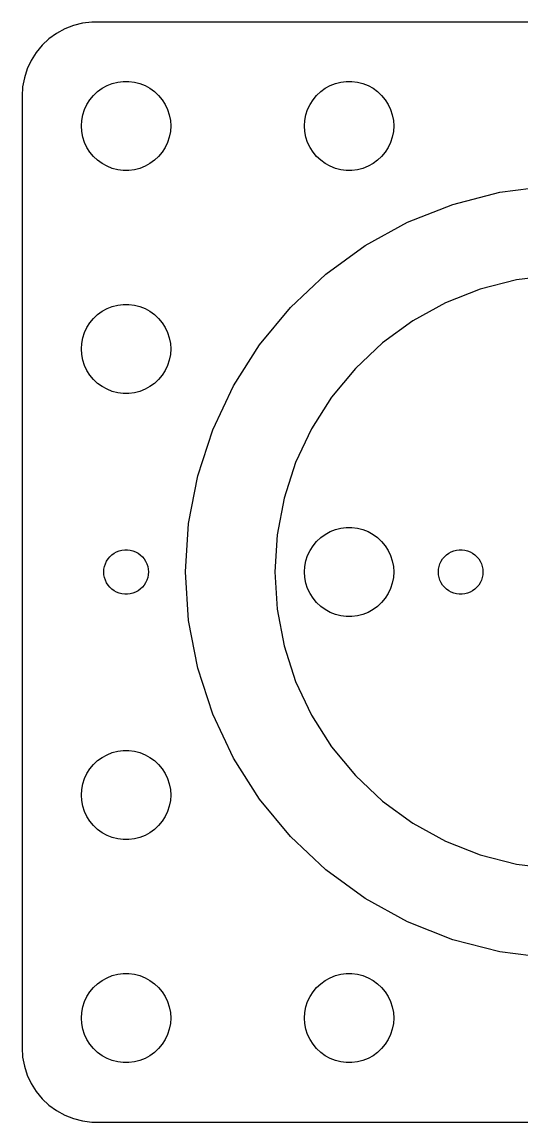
# Model space of a CAD drawing. Header units: metres. Extents: x -37 to 37, y -37 to 289.
# Drawn here: x -37 to -3.4, y 47 to 121 of the extents above; entities that cross this region are included whole.
import ezdxf

# ---------------------------------------------------------------- set-up
doc = ezdxf.new("R2010")
doc.units = ezdxf.units.M

msp = doc.modelspace()

# ---------------------------------------------------------------- linework, layer by layer
for p, q in [((-33.5451, 120.755), (-34.1289, 120.524)), ((-32.9369, 120.911), (-33.5451, 120.755)), ((-32.3139, 120.99), (-32.9369, 120.911)), ((32.3139, 120.99), (-32.3139, 120.99)), ((-35.1871, 119.853), (-35.6448, 119.423)), ((-34.6791, 120.222), (-35.1871, 119.853)), ((-34.1289, 120.524), (-34.6791, 120.222)), ((-35.6448, 119.423), (-36.0451, 118.939)), ((-36.3815, 118.409), (-36.6489, 117.841)), ((-36.0451, 118.939), (-36.3815, 118.409)), ((-36.6489, 117.841), (-36.8429, 117.243)), ((-36.8429, 117.243), (-36.9606, 116.627)), ((-30.927, 116.853), (-30.5621, 116.947)), ((-30.5621, 116.947), (-30.1884, 116.994)), ((-30.1884, 116.994), (-29.8116, 116.994)), ((-29.8116, 116.994), (-29.4379, 116.947)), ((-29.4379, 116.947), (-29.0729, 116.853)), ((-15.927, 116.853), (-15.5621, 116.947)), ((-15.5621, 116.947), (-15.1884, 116.994)), ((-15.1884, 116.994), (-14.8116, 116.994)), ((-14.8116, 116.994), (-14.4379, 116.947)), ((-14.4379, 116.947), (-14.0729, 116.853)), ((-36.9606, 116.627), (-37, 116)), ((-32.1869, 116.054), (-31.9123, 116.312)), ((-31.9123, 116.312), (-31.6075, 116.533)), ((-31.6075, 116.533), (-31.2773, 116.714)), ((-31.2773, 116.714), (-30.927, 116.853)), ((-29.0729, 116.853), (-28.7227, 116.714)), ((-28.7227, 116.714), (-28.3925, 116.533)), ((-28.3925, 116.533), (-28.0877, 116.312)), ((-28.0877, 116.312), (-27.8131, 116.054)), ((-17.1869, 116.054), (-16.9123, 116.312)), ((-16.9123, 116.312), (-16.6075, 116.533)), ((-16.6075, 116.533), (-16.2773, 116.714)), ((-16.2773, 116.714), (-15.927, 116.853)), ((-14.0729, 116.853), (-13.7227, 116.714)), ((-13.7227, 116.714), (-13.3925, 116.533)), ((-13.3925, 116.533), (-13.0877, 116.312)), ((-13.0877, 116.312), (-12.8131, 116.054)), ((-37, 116), (-37, 52)), ((-32.7893, 115.104), (-32.6289, 115.445)), ((-32.6289, 115.445), (-32.427, 115.763)), ((-32.427, 115.763), (-32.1869, 116.054)), ((-27.8131, 116.054), (-27.5729, 115.763)), ((-27.5729, 115.763), (-27.3711, 115.445)), ((-27.3711, 115.445), (-27.2107, 115.104)), ((-17.7893, 115.104), (-17.6289, 115.445)), ((-17.6289, 115.445), (-17.427, 115.763)), ((-17.427, 115.763), (-17.1869, 116.054)), ((-12.8131, 116.054), (-12.5729, 115.763)), ((-12.5729, 115.763), (-12.3711, 115.445)), ((-12.3711, 115.445), (-12.2107, 115.104)), ((-32.9763, 114.376), (-32.9057, 114.746)), ((-32.9057, 114.746), (-32.7893, 115.104)), ((-27.2107, 115.104), (-27.0942, 114.746)), ((-27.0942, 114.746), (-27.0237, 114.376)), ((-17.9763, 114.376), (-17.9057, 114.746)), ((-17.9057, 114.746), (-17.7893, 115.104)), ((-12.2107, 115.104), (-12.0942, 114.746)), ((-12.0942, 114.746), (-12.0237, 114.376)), ((-33, 114), (-32.9763, 114.376)), ((-32.9763, 113.624), (-33, 114)), ((-27.0237, 114.376), (-27, 114)), ((-27, 114), (-27.0237, 113.624)), ((-18, 114), (-17.9763, 114.376)), ((-17.9763, 113.624), (-18, 114)), ((-12.0237, 114.376), (-12, 114)), ((-12, 114), (-12.0237, 113.624)), ((-32.9057, 113.254), (-32.9763, 113.624)), ((-32.7893, 112.896), (-32.9057, 113.254)), ((-27.0942, 113.254), (-27.2107, 112.896)), ((-27.0237, 113.624), (-27.0942, 113.254)), ((-17.9057, 113.254), (-17.9763, 113.624)), ((-17.7893, 112.896), (-17.9057, 113.254)), ((-12.0942, 113.254), (-12.2107, 112.896)), ((-12.0237, 113.624), (-12.0942, 113.254)), ((-32.6289, 112.555), (-32.7893, 112.896)), ((-32.427, 112.237), (-32.6289, 112.555)), ((-27.3711, 112.555), (-27.5729, 112.237)), ((-27.2107, 112.896), (-27.3711, 112.555)), ((-17.6289, 112.555), (-17.7893, 112.896)), ((-17.427, 112.237), (-17.6289, 112.555)), ((-12.3711, 112.555), (-12.5729, 112.237)), ((-12.2107, 112.896), (-12.3711, 112.555)), ((-32.1869, 111.946), (-32.427, 112.237)), ((-31.9123, 111.688), (-32.1869, 111.946)), ((-27.8131, 111.946), (-28.0877, 111.688)), ((-27.5729, 112.237), (-27.8131, 111.946)), ((-17.1869, 111.946), (-17.427, 112.237)), ((-16.9123, 111.688), (-17.1869, 111.946)), ((-12.8131, 111.946), (-13.0877, 111.688)), ((-12.5729, 112.237), (-12.8131, 111.946)), ((-31.6075, 111.467), (-31.9123, 111.688)), ((-31.2773, 111.286), (-31.6075, 111.467)), ((-30.927, 111.147), (-31.2773, 111.286)), ((-30.5621, 111.053), (-30.927, 111.147)), ((-30.1884, 111.006), (-30.5621, 111.053)), ((-29.8116, 111.006), (-30.1884, 111.006)), ((-29.4379, 111.053), (-29.8116, 111.006)), ((-29.0729, 111.147), (-29.4379, 111.053)), ((-28.7227, 111.286), (-29.0729, 111.147)), ((-28.3925, 111.467), (-28.7227, 111.286)), ((-28.0877, 111.688), (-28.3925, 111.467)), ((-16.6075, 111.467), (-16.9123, 111.688)), ((-16.2773, 111.286), (-16.6075, 111.467)), ((-15.927, 111.147), (-16.2773, 111.286)), ((-15.5621, 111.053), (-15.927, 111.147)), ((-15.1884, 111.006), (-15.5621, 111.053)), ((-14.8116, 111.006), (-15.1884, 111.006)), ((-14.4379, 111.053), (-14.8116, 111.006)), ((-14.0729, 111.147), (-14.4379, 111.053)), ((-13.7227, 111.286), (-14.0729, 111.147)), ((-13.3925, 111.467), (-13.7227, 111.286)), ((-13.0877, 111.688), (-13.3925, 111.467)), ((-8.03444, 108.727), (-4.8719, 109.539)), ((-4.8719, 109.539), (-1.63255, 109.949)), ((-11.0703, 107.525), (-8.03444, 108.727)), ((-13.9315, 105.953), (-11.0703, 107.525)), ((-16.573, 104.033), (-13.9315, 105.953)), ((-18.9532, 101.798), (-16.573, 104.033)), ((-3.74762, 103.646), (-6.18033, 103.021)), ((-1.2558, 103.961), (-3.74762, 103.646)), ((-6.18033, 103.021), (-8.51558, 102.097)), ((-8.51558, 102.097), (-10.7165, 100.887)), ((-31.9123, 101.312), (-31.6075, 101.533)), ((-31.6075, 101.533), (-31.2773, 101.714)), ((-31.2773, 101.714), (-30.927, 101.853)), ((-30.927, 101.853), (-30.5621, 101.947)), ((-30.5621, 101.947), (-30.1884, 101.994)), ((-30.1884, 101.994), (-29.8116, 101.994)), ((-29.8116, 101.994), (-29.4379, 101.947)), ((-29.4379, 101.947), (-29.0729, 101.853)), ((-29.0729, 101.853), (-28.7227, 101.714)), ((-28.7227, 101.714), (-28.3925, 101.533)), ((-28.3925, 101.533), (-28.0877, 101.312)), ((-21.0344, 99.2824), (-18.9532, 101.798)), ((-32.6289, 100.445), (-32.427, 100.763)), ((-32.427, 100.763), (-32.1869, 101.054)), ((-32.1869, 101.054), (-31.9123, 101.312)), ((-28.0877, 101.312), (-27.8131, 101.054)), ((-27.8131, 101.054), (-27.5729, 100.763)), ((-27.5729, 100.763), (-27.3711, 100.445)), ((-10.7165, 100.887), (-12.7485, 99.4103)), ((-32.9057, 99.7461), (-32.7893, 100.104)), ((-32.7893, 100.104), (-32.6289, 100.445)), ((-27.3711, 100.445), (-27.2107, 100.104)), ((-27.2107, 100.104), (-27.0942, 99.7461)), ((-33, 99), (-32.9763, 99.376)), ((-32.9763, 99.376), (-32.9057, 99.7461)), ((-27.0942, 99.7461), (-27.0237, 99.376)), ((-27.0237, 99.376), (-27, 99)), ((-22.784, 96.5256), (-21.0344, 99.2824)), ((-12.7485, 99.4103), (-14.5794, 97.6909)), ((-32.9763, 98.624), (-33, 99)), ((-32.9057, 98.2539), (-32.9763, 98.624)), ((-27.0237, 98.624), (-27.0942, 98.2539)), ((-27, 99), (-27.0237, 98.624)), ((-32.7893, 97.8956), (-32.9057, 98.2539)), ((-32.6289, 97.5547), (-32.7893, 97.8956)), ((-27.2107, 97.8956), (-27.3711, 97.5547)), ((-27.0942, 98.2539), (-27.2107, 97.8956)), ((-14.5794, 97.6909), (-16.1803, 95.7557)), ((-32.427, 97.2366), (-32.6289, 97.5547)), ((-32.1869, 96.9464), (-32.427, 97.2366)), ((-31.9123, 96.6884), (-32.1869, 96.9464)), ((-27.8131, 96.9464), (-28.0877, 96.6884)), ((-27.5729, 97.2366), (-27.8131, 96.9464)), ((-27.3711, 97.5547), (-27.5729, 97.2366)), ((-31.6075, 96.467), (-31.9123, 96.6884)), ((-31.2773, 96.2855), (-31.6075, 96.467)), ((-30.927, 96.1468), (-31.2773, 96.2855)), ((-28.7227, 96.2855), (-29.0729, 96.1468)), ((-28.3925, 96.467), (-28.7227, 96.2855)), ((-28.0877, 96.6884), (-28.3925, 96.467)), ((-24.1742, 93.5712), (-22.784, 96.5256)), ((-30.5621, 96.0531), (-30.927, 96.1468)), ((-30.1884, 96.0059), (-30.5621, 96.0531)), ((-29.8116, 96.0059), (-30.1884, 96.0059)), ((-29.4379, 96.0531), (-29.8116, 96.0059)), ((-29.0729, 96.1468), (-29.4379, 96.0531)), ((-16.1803, 95.7557), (-17.5261, 93.6351)), ((-25.1832, 90.4659), (-24.1742, 93.5712)), ((-17.5261, 93.6351), (-18.5955, 91.3625)), ((-18.5955, 91.3625), (-19.3717, 88.9738)), ((-25.795, 87.2587), (-25.1832, 90.4659)), ((-19.3717, 88.9738), (-19.8423, 86.5067)), ((-26, 84), (-25.795, 87.2587)), ((-16.6075, 86.533), (-16.2773, 86.7145)), ((-16.2773, 86.7145), (-15.927, 86.8532)), ((-15.927, 86.8532), (-15.5621, 86.9469)), ((-15.5621, 86.9469), (-15.1884, 86.9941)), ((-15.1884, 86.9941), (-14.8116, 86.9941)), ((-14.8116, 86.9941), (-14.4379, 86.9469)), ((-14.4379, 86.9469), (-14.0729, 86.8532)), ((-14.0729, 86.8532), (-13.7227, 86.7145)), ((-13.7227, 86.7145), (-13.3925, 86.533)), ((-19.8423, 86.5067), (-20, 84)), ((-17.427, 85.7634), (-17.1869, 86.0536)), ((-17.1869, 86.0536), (-16.9123, 86.3115)), ((-16.9123, 86.3115), (-16.6075, 86.533)), ((-13.3925, 86.533), (-13.0877, 86.3115)), ((-13.0877, 86.3115), (-12.8131, 86.0536)), ((-12.8131, 86.0536), (-12.5729, 85.7634)), ((-31.0934, 85.0268), (-30.9561, 85.1558)), ((-30.9561, 85.1558), (-30.8037, 85.2665)), ((-30.8037, 85.2665), (-30.6387, 85.3572)), ((-30.6387, 85.3572), (-30.4635, 85.4266)), ((-30.4635, 85.4266), (-30.2811, 85.4734)), ((-30.2811, 85.4734), (-30.0942, 85.497)), ((-30.0942, 85.497), (-29.9058, 85.497)), ((-29.9058, 85.497), (-29.7189, 85.4734)), ((-29.7189, 85.4734), (-29.5365, 85.4266)), ((-29.5365, 85.4266), (-29.3613, 85.3572)), ((-29.3613, 85.3572), (-29.1963, 85.2665)), ((-29.1963, 85.2665), (-29.0439, 85.1558)), ((-29.0439, 85.1558), (-28.9065, 85.0268)), ((-17.9057, 84.7461), (-17.7893, 85.1044)), ((-17.7893, 85.1044), (-17.6289, 85.4453)), ((-17.6289, 85.4453), (-17.427, 85.7634)), ((-12.5729, 85.7634), (-12.3711, 85.4453)), ((-12.3711, 85.4453), (-12.2107, 85.1044)), ((-12.2107, 85.1044), (-12.0942, 84.7461)), ((-8.59344, 85.0268), (-8.45613, 85.1558)), ((-8.45613, 85.1558), (-8.30373, 85.2665)), ((-8.30373, 85.2665), (-8.13866, 85.3572)), ((-8.13866, 85.3572), (-7.96352, 85.4266)), ((-7.96352, 85.4266), (-7.78107, 85.4734)), ((-7.78107, 85.4734), (-7.59418, 85.497)), ((-7.59418, 85.497), (-7.40581, 85.497)), ((-7.40581, 85.497), (-7.21892, 85.4734)), ((-7.21892, 85.4734), (-7.03647, 85.4266)), ((-7.03647, 85.4266), (-6.86133, 85.3572)), ((-6.86133, 85.3572), (-6.69626, 85.2665)), ((-6.69626, 85.2665), (-6.54385, 85.1558)), ((-6.54385, 85.1558), (-6.40654, 85.0268)), ((-31.4882, 84.188), (-31.4529, 84.373)), ((-31.4529, 84.373), (-31.3947, 84.5522)), ((-31.3947, 84.5522), (-31.3145, 84.7226)), ((-31.3145, 84.7226), (-31.2135, 84.8817)), ((-31.2135, 84.8817), (-31.0934, 85.0268)), ((-28.9065, 85.0268), (-28.7865, 84.8817)), ((-28.7865, 84.8817), (-28.6855, 84.7226)), ((-28.6855, 84.7226), (-28.6053, 84.5522)), ((-28.6053, 84.5522), (-28.5471, 84.373)), ((-28.5471, 84.373), (-28.5118, 84.188)), ((-18, 84), (-17.9763, 84.376)), ((-17.9763, 84.376), (-17.9057, 84.7461)), ((-12.0942, 84.7461), (-12.0237, 84.376)), ((-12.0237, 84.376), (-12, 84)), ((-8.98816, 84.188), (-8.95287, 84.373)), ((-8.95287, 84.373), (-8.89465, 84.5522)), ((-8.89465, 84.5522), (-8.81445, 84.7226)), ((-8.81445, 84.7226), (-8.71352, 84.8817)), ((-8.71352, 84.8817), (-8.59344, 85.0268)), ((-6.40654, 85.0268), (-6.28647, 84.8817)), ((-6.28647, 84.8817), (-6.18553, 84.7226)), ((-6.18553, 84.7226), (-6.10533, 84.5522)), ((-6.10533, 84.5522), (-6.04712, 84.373)), ((-6.04712, 84.373), (-6.01183, 84.188)), ((-31.5, 84), (-31.4882, 84.188)), ((-31.4882, 83.812), (-31.5, 84)), ((-31.4529, 83.627), (-31.4882, 83.812)), ((-31.3947, 83.4478), (-31.4529, 83.627)), ((-28.5471, 83.627), (-28.6053, 83.4478)), ((-28.5118, 83.812), (-28.5471, 83.627)), ((-28.5118, 84.188), (-28.5, 84)), ((-28.5, 84), (-28.5118, 83.812)), ((-25.795, 80.7413), (-26, 84)), ((-20, 84), (-19.8423, 81.4933)), ((-17.9763, 83.624), (-18, 84)), ((-17.9057, 83.2539), (-17.9763, 83.624)), ((-12.0237, 83.624), (-12.0942, 83.2539)), ((-12, 84), (-12.0237, 83.624)), ((-9, 84), (-8.98816, 84.188)), ((-8.98816, 83.812), (-9, 84)), ((-8.95287, 83.627), (-8.98816, 83.812)), ((-8.89465, 83.4478), (-8.95287, 83.627)), ((-6.04712, 83.627), (-6.10533, 83.4478)), ((-6.01183, 83.812), (-6.04712, 83.627)), ((-6.01183, 84.188), (-6, 84)), ((-6, 84), (-6.01183, 83.812)), ((-31.3145, 83.2774), (-31.3947, 83.4478)), ((-31.2135, 83.1183), (-31.3145, 83.2774)), ((-31.0934, 82.9732), (-31.2135, 83.1183)), ((-30.9561, 82.8442), (-31.0934, 82.9732)), ((-28.9065, 82.9732), (-29.0439, 82.8442)), ((-28.7865, 83.1183), (-28.9065, 82.9732)), ((-28.6855, 83.2774), (-28.7865, 83.1183)), ((-28.6053, 83.4478), (-28.6855, 83.2774)), ((-17.7893, 82.8956), (-17.9057, 83.2539)), ((-17.6289, 82.5547), (-17.7893, 82.8956)), ((-12.2107, 82.8956), (-12.3711, 82.5547)), ((-12.0942, 83.2539), (-12.2107, 82.8956)), ((-8.81445, 83.2774), (-8.89465, 83.4478)), ((-8.71352, 83.1183), (-8.81445, 83.2774)), ((-8.59344, 82.9732), (-8.71352, 83.1183)), ((-8.45613, 82.8442), (-8.59344, 82.9732)), ((-6.40654, 82.9732), (-6.54385, 82.8442)), ((-6.28647, 83.1183), (-6.40654, 82.9732)), ((-6.18553, 83.2774), (-6.28647, 83.1183)), ((-6.10533, 83.4478), (-6.18553, 83.2774)), ((-30.8037, 82.7335), (-30.9561, 82.8442)), ((-30.6387, 82.6428), (-30.8037, 82.7335)), ((-30.4635, 82.5734), (-30.6387, 82.6428)), ((-30.2811, 82.5266), (-30.4635, 82.5734)), ((-30.0942, 82.503), (-30.2811, 82.5266)), ((-29.9058, 82.503), (-30.0942, 82.503)), ((-29.7189, 82.5266), (-29.9058, 82.503)), ((-29.5365, 82.5734), (-29.7189, 82.5266)), ((-29.3613, 82.6428), (-29.5365, 82.5734)), ((-29.1963, 82.7335), (-29.3613, 82.6428)), ((-29.0439, 82.8442), (-29.1963, 82.7335)), ((-17.427, 82.2366), (-17.6289, 82.5547)), ((-17.1869, 81.9464), (-17.427, 82.2366)), ((-12.5729, 82.2366), (-12.8131, 81.9464)), ((-12.3711, 82.5547), (-12.5729, 82.2366)), ((-8.30373, 82.7335), (-8.45613, 82.8442)), ((-8.13866, 82.6428), (-8.30373, 82.7335)), ((-7.96352, 82.5734), (-8.13866, 82.6428)), ((-7.78107, 82.5266), (-7.96352, 82.5734)), ((-7.59418, 82.503), (-7.78107, 82.5266)), ((-7.40581, 82.503), (-7.59418, 82.503)), ((-7.21892, 82.5266), (-7.40581, 82.503)), ((-7.03647, 82.5734), (-7.21892, 82.5266)), ((-6.86133, 82.6428), (-7.03647, 82.5734)), ((-6.69626, 82.7335), (-6.86133, 82.6428)), ((-6.54385, 82.8442), (-6.69626, 82.7335)), ((-19.8423, 81.4933), (-19.3717, 79.0262)), ((-16.9123, 81.6885), (-17.1869, 81.9464)), ((-16.6075, 81.467), (-16.9123, 81.6885)), ((-16.2773, 81.2855), (-16.6075, 81.467)), ((-13.3925, 81.467), (-13.7227, 81.2855)), ((-13.0877, 81.6885), (-13.3925, 81.467)), ((-12.8131, 81.9464), (-13.0877, 81.6885)), ((-25.1832, 77.5341), (-25.795, 80.7413)), ((-15.927, 81.1468), (-16.2773, 81.2855)), ((-15.5621, 81.0531), (-15.927, 81.1468)), ((-15.1884, 81.0059), (-15.5621, 81.0531)), ((-14.8116, 81.0059), (-15.1884, 81.0059)), ((-14.4379, 81.0531), (-14.8116, 81.0059)), ((-14.0729, 81.1468), (-14.4379, 81.0531)), ((-13.7227, 81.2855), (-14.0729, 81.1468)), ((-19.3717, 79.0262), (-18.5955, 76.6375)), ((-24.1742, 74.4288), (-25.1832, 77.5341)), ((-18.5955, 76.6375), (-17.5261, 74.3649)), ((-22.784, 71.4744), (-24.1742, 74.4288)), ((-17.5261, 74.3649), (-16.1803, 72.2443)), ((-31.2773, 71.7145), (-30.927, 71.8532)), ((-30.927, 71.8532), (-30.5621, 71.9469)), ((-30.5621, 71.9469), (-30.1884, 71.9941)), ((-30.1884, 71.9941), (-29.8116, 71.9941)), ((-29.8116, 71.9941), (-29.4379, 71.9469)), ((-29.4379, 71.9469), (-29.0729, 71.8532)), ((-29.0729, 71.8532), (-28.7227, 71.7145)), ((-16.1803, 72.2443), (-14.5794, 70.3091)), ((-32.427, 70.7634), (-32.1869, 71.0536)), ((-32.1869, 71.0536), (-31.9123, 71.3116)), ((-31.9123, 71.3116), (-31.6075, 71.533)), ((-31.6075, 71.533), (-31.2773, 71.7145)), ((-28.7227, 71.7145), (-28.3925, 71.533)), ((-28.3925, 71.533), (-28.0877, 71.3116)), ((-28.0877, 71.3116), (-27.8131, 71.0536)), ((-27.8131, 71.0536), (-27.5729, 70.7634)), ((-21.0344, 68.7176), (-22.784, 71.4744)), ((-32.7893, 70.1044), (-32.6289, 70.4453)), ((-32.6289, 70.4453), (-32.427, 70.7634)), ((-27.5729, 70.7634), (-27.3711, 70.4453)), ((-27.3711, 70.4453), (-27.2107, 70.1044)), ((-14.5794, 70.3091), (-12.7485, 68.5897)), ((-32.9763, 69.376), (-32.9057, 69.7461)), ((-32.9057, 69.7461), (-32.7893, 70.1044)), ((-27.2107, 70.1044), (-27.0942, 69.7461)), ((-27.0942, 69.7461), (-27.0237, 69.376)), ((-33, 69), (-32.9763, 69.376)), ((-32.9763, 68.624), (-33, 69)), ((-27.0237, 69.376), (-27, 69)), ((-27, 69), (-27.0237, 68.624)), ((-32.9057, 68.2539), (-32.9763, 68.624)), ((-32.7893, 67.8956), (-32.9057, 68.2539)), ((-27.0942, 68.2539), (-27.2107, 67.8956)), ((-27.0237, 68.624), (-27.0942, 68.2539)), ((-18.9532, 66.2018), (-21.0344, 68.7176)), ((-12.7485, 68.5897), (-10.7165, 67.1134)), ((-32.6289, 67.5547), (-32.7893, 67.8956)), ((-32.427, 67.2366), (-32.6289, 67.5547)), ((-27.3711, 67.5547), (-27.5729, 67.2366)), ((-27.2107, 67.8956), (-27.3711, 67.5547)), ((-32.1869, 66.9464), (-32.427, 67.2366)), ((-31.9123, 66.6885), (-32.1869, 66.9464)), ((-31.6075, 66.467), (-31.9123, 66.6885)), ((-28.0877, 66.6885), (-28.3925, 66.467)), ((-27.8131, 66.9464), (-28.0877, 66.6885)), ((-27.5729, 67.2366), (-27.8131, 66.9464)), ((-10.7165, 67.1134), (-8.51558, 65.9035)), ((-31.2773, 66.2855), (-31.6075, 66.467)), ((-30.927, 66.1468), (-31.2773, 66.2855)), ((-30.5621, 66.0531), (-30.927, 66.1468)), ((-30.1884, 66.0059), (-30.5621, 66.0531)), ((-29.8116, 66.0059), (-30.1884, 66.0059)), ((-29.4379, 66.0531), (-29.8116, 66.0059)), ((-29.0729, 66.1468), (-29.4379, 66.0531)), ((-28.7227, 66.2855), (-29.0729, 66.1468)), ((-28.3925, 66.467), (-28.7227, 66.2855)), ((-16.573, 63.9667), (-18.9532, 66.2018)), ((-8.51558, 65.9035), (-6.18033, 64.9789)), ((-6.18033, 64.9789), (-3.74762, 64.3543)), ((-13.9315, 62.0475), (-16.573, 63.9667)), ((-3.74762, 64.3543), (-1.2558, 64.0395)), ((-11.0703, 60.4745), (-13.9315, 62.0475)), ((-8.03444, 59.2725), (-11.0703, 60.4745)), ((-4.8719, 58.4605), (-8.03444, 59.2725)), ((-1.63255, 58.0513), (-4.8719, 58.4605)), ((-30.5621, 56.9469), (-30.1884, 56.9941)), ((-30.1884, 56.9941), (-29.8116, 56.9941)), ((-29.8116, 56.9941), (-29.4379, 56.9469)), ((-15.5621, 56.9469), (-15.1884, 56.9941)), ((-15.1884, 56.9941), (-14.8116, 56.9941)), ((-14.8116, 56.9941), (-14.4379, 56.9469)), ((-32.1869, 56.0536), (-31.9123, 56.3116)), ((-31.9123, 56.3116), (-31.6075, 56.533)), ((-31.6075, 56.533), (-31.2773, 56.7145)), ((-31.2773, 56.7145), (-30.927, 56.8532)), ((-30.927, 56.8532), (-30.5621, 56.9469)), ((-29.4379, 56.9469), (-29.0729, 56.8532)), ((-29.0729, 56.8532), (-28.7227, 56.7145)), ((-28.7227, 56.7145), (-28.3925, 56.533)), ((-28.3925, 56.533), (-28.0877, 56.3116)), ((-28.0877, 56.3116), (-27.8131, 56.0536)), ((-17.1869, 56.0536), (-16.9123, 56.3116)), ((-16.9123, 56.3116), (-16.6075, 56.533)), ((-16.6075, 56.533), (-16.2773, 56.7145)), ((-16.2773, 56.7145), (-15.927, 56.8532)), ((-15.927, 56.8532), (-15.5621, 56.9469)), ((-14.4379, 56.9469), (-14.0729, 56.8532)), ((-14.0729, 56.8532), (-13.7227, 56.7145)), ((-13.7227, 56.7145), (-13.3925, 56.533)), ((-13.3925, 56.533), (-13.0877, 56.3116)), ((-13.0877, 56.3116), (-12.8131, 56.0536)), ((-32.6289, 55.4453), (-32.427, 55.7634)), ((-32.427, 55.7634), (-32.1869, 56.0536)), ((-27.8131, 56.0536), (-27.5729, 55.7634)), ((-27.5729, 55.7634), (-27.3711, 55.4453)), ((-17.6289, 55.4453), (-17.427, 55.7634)), ((-17.427, 55.7634), (-17.1869, 56.0536)), ((-12.8131, 56.0536), (-12.5729, 55.7634)), ((-12.5729, 55.7634), (-12.3711, 55.4453)), ((-32.9763, 54.376), (-32.9057, 54.7461)), ((-32.9057, 54.7461), (-32.7893, 55.1044)), ((-32.7893, 55.1044), (-32.6289, 55.4453)), ((-27.3711, 55.4453), (-27.2107, 55.1044)), ((-27.2107, 55.1044), (-27.0942, 54.7461)), ((-27.0942, 54.7461), (-27.0237, 54.376)), ((-17.9763, 54.376), (-17.9057, 54.7461)), ((-17.9057, 54.7461), (-17.7893, 55.1044)), ((-17.7893, 55.1044), (-17.6289, 55.4453)), ((-12.3711, 55.4453), (-12.2107, 55.1044)), ((-12.2107, 55.1044), (-12.0942, 54.7461)), ((-12.0942, 54.7461), (-12.0237, 54.376)), ((-33, 54), (-32.9763, 54.376)), ((-27.0237, 54.376), (-27, 54)), ((-18, 54), (-17.9763, 54.376)), ((-12.0237, 54.376), (-12, 54)), ((-32.9763, 53.624), (-33, 54)), ((-32.9057, 53.2539), (-32.9763, 53.624)), ((-27.0237, 53.624), (-27.0942, 53.2539)), ((-27, 54), (-27.0237, 53.624)), ((-17.9763, 53.624), (-18, 54)), ((-17.9057, 53.2539), (-17.9763, 53.624)), ((-12.0237, 53.624), (-12.0942, 53.2539)), ((-12, 54), (-12.0237, 53.624)), ((-32.7893, 52.8956), (-32.9057, 53.2539)), ((-32.6289, 52.5547), (-32.7893, 52.8956)), ((-32.427, 52.2366), (-32.6289, 52.5547)), ((-27.3711, 52.5547), (-27.5729, 52.2366)), ((-27.2107, 52.8956), (-27.3711, 52.5547)), ((-27.0942, 53.2539), (-27.2107, 52.8956)), ((-17.7893, 52.8956), (-17.9057, 53.2539)), ((-17.6289, 52.5547), (-17.7893, 52.8956)), ((-17.427, 52.2366), (-17.6289, 52.5547)), ((-12.3711, 52.5547), (-12.5729, 52.2366)), ((-12.2107, 52.8956), (-12.3711, 52.5547)), ((-12.0942, 53.2539), (-12.2107, 52.8956)), ((-37, 52), (-36.9606, 51.3733)), ((-32.1869, 51.9464), (-32.427, 52.2366)), ((-31.9123, 51.6885), (-32.1869, 51.9464)), ((-27.8131, 51.9464), (-28.0877, 51.6885)), ((-27.5729, 52.2366), (-27.8131, 51.9464)), ((-17.1869, 51.9464), (-17.427, 52.2366)), ((-16.9123, 51.6885), (-17.1869, 51.9464)), ((-12.8131, 51.9464), (-13.0877, 51.6885)), ((-12.5729, 52.2366), (-12.8131, 51.9464)), ((-36.9606, 51.3733), (-36.8429, 50.7566)), ((-31.6075, 51.467), (-31.9123, 51.6885)), ((-31.2773, 51.2855), (-31.6075, 51.467)), ((-30.927, 51.1468), (-31.2773, 51.2855)), ((-30.5621, 51.0531), (-30.927, 51.1468)), ((-30.1884, 51.0059), (-30.5621, 51.0531)), ((-29.4379, 51.0531), (-29.8116, 51.0059)), ((-29.0729, 51.1468), (-29.4379, 51.0531)), ((-28.7227, 51.2855), (-29.0729, 51.1468)), ((-28.3925, 51.467), (-28.7227, 51.2855)), ((-28.0877, 51.6885), (-28.3925, 51.467)), ((-16.6075, 51.467), (-16.9123, 51.6885)), ((-16.2773, 51.2855), (-16.6075, 51.467)), ((-15.927, 51.1468), (-16.2773, 51.2855)), ((-15.5621, 51.0531), (-15.927, 51.1468)), ((-15.1884, 51.0059), (-15.5621, 51.0531)), ((-14.4379, 51.0531), (-14.8116, 51.0059)), ((-14.0729, 51.1468), (-14.4379, 51.0531)), ((-13.7227, 51.2855), (-14.0729, 51.1468)), ((-13.3925, 51.467), (-13.7227, 51.2855)), ((-13.0877, 51.6885), (-13.3925, 51.467)), ((-36.8429, 50.7566), (-36.6489, 50.1594)), ((-29.8116, 51.0059), (-30.1884, 51.0059)), ((-14.8116, 51.0059), (-15.1884, 51.0059)), ((-36.6489, 50.1594), (-36.3815, 49.5912)), ((-36.3815, 49.5912), (-36.0451, 49.0611)), ((-36.0451, 49.0611), (-35.6448, 48.5773)), ((-35.6448, 48.5773), (-35.1871, 48.1474)), ((-35.1871, 48.1474), (-34.6791, 47.7784)), ((-34.6791, 47.7784), (-34.1289, 47.4759)), ((-34.1289, 47.4759), (-33.5451, 47.2447)), ((-33.5451, 47.2447), (-32.9369, 47.0886)), ((-32.9369, 47.0886), (-32.3139, 47.0099)), ((-32.3139, 47.0099), (32.3139, 47.0099))]:
    msp.add_line(p, q)

doc.saveas('drawing.dxf')
